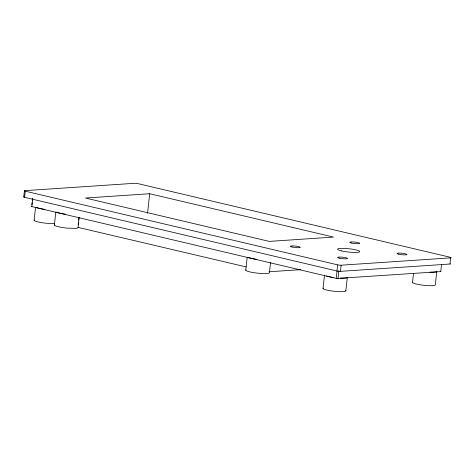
<?xml version="1.0" encoding="UTF-8"?>
<svg xmlns="http://www.w3.org/2000/svg" width="475" height="475" viewBox="0 0 475 475"><rect width="100%" height="100%" fill="white"/><g stroke="black" fill="none" stroke-linecap="round" stroke-linejoin="round"><path stroke-width="0.71" d="M23.75 196.988L24.427 190.843M24.611 197.339L25.294 191.188A2.5 0.368 6.3 0 1 25.021 190.635L134.526 183.303A2.5 0.368 6.3 0 1 138.035 183.641L450.389 257.313A2.5 0.368 6.3 0 1 450.662 257.866L449.979 264.017L340.474 271.35A2.5 0.368 6.3 0 1 336.965 271.011L24.611 197.339A2.5 0.368 6.3 0 1 23.988 196.828M31.855 204.885L32.092 202.736M32.33 200.587L32.567 198.431M440.586 271.415L441.02 271.587L336.674 278.481L31.837 206.601L32.704 198.71M34.123 220.358L35.536 207.545M79.165 217.396L78.06 227.394A11.946 1.763 6.3 0 1 75.252 228.38L67.147 228.125A11.946 1.763 6.3 0 1 54.382 225.114L55.801 212.295M78.167 224.366L78.405 222.223M78.642 220.079L78.88 217.936M147.541 213.317L149.702 193.735L333.521 237.09L269.272 241.395L85.452 198.033L149.702 193.735M270.548 262.538L269.444 272.531A11.946 1.763 6.3 0 1 261.565 273.493L258.531 273.262A11.946 1.763 6.3 0 1 245.765 270.251L247.178 257.438M347.261 277.887L345.848 290.7A11.507 1.698 6.3 0 1 335.332 291.401A11.507 1.698 6.3 0 1 323.036 288.503L324.532 274.978M336.965 271.011L337.648 264.86L25.294 191.188M336.247 278.397L337.042 271.225M338.004 278.57L338.871 270.679M340.474 271.35L341.151 265.198L450.662 257.866M412.502 282.512L413.529 273.232M436.804 271.183L435.314 284.709A11.507 1.698 6.3 0 1 424.798 285.416L421.818 285.065A11.507 1.698 6.3 0 1 412.662 282.085M440.723 271.694L441.512 264.516M54.382 225.114L54.548 224.669M245.765 270.251L245.931 269.806M323.036 288.503L323.196 288.076M31.7 206.322L31.403 206.423L31.837 206.601M269.064 271.771L300.687 269.652M246.139 266.914L78.06 227.394M345.426 290.356L345.848 290.7M341.151 265.198A2.5 0.368 6.3 0 1 337.648 264.86M450.573 263.809A2.5 0.368 6.3 0 1 449.979 264.017M347.183 277.602A11.507 1.698 6.3 0 1 340.444 278.136M333.117 277.43A11.507 1.698 6.3 0 1 331.687 277.204M331.004 277.085A11.507 1.698 6.3 0 1 326.503 276.022M435.723 271.938A11.507 1.698 6.3 0 1 429.905 272.145M44.929 209.386A11.507 1.698 6.3 0 1 36.231 207.338M65.544 214.237A11.946 1.763 6.3 0 1 56.519 212.111M256.928 259.38A11.946 1.763 6.3 0 1 247.902 257.248M54.221 223.505A11.507 1.698 6.3 0 1 49.341 223.482L46.419 223.256A11.507 1.698 6.3 0 1 34.277 219.931M341.418 250.871A11.198 1.657 6.3 0 0 359.593 251.875A11.198 1.657 6.3 0 0 344.945 248.419A11.198 1.657 6.3 0 0 341.418 250.871M292.089 247.018A5.005 0.742 6.3 0 0 300.212 247.469A5.005 0.742 6.3 0 0 293.669 245.919A5.005 0.742 6.3 0 0 292.089 247.018M339.346 258.163A5.005 0.742 6.3 0 0 347.468 258.614A5.005 0.742 6.3 0 0 340.919 257.07A5.005 0.742 6.3 0 0 339.346 258.163M398.745 254.19A5.005 0.742 6.3 0 0 406.867 254.636A5.005 0.742 6.3 0 0 400.324 253.092A5.005 0.742 6.3 0 0 398.745 254.19M351.494 243.04A5.005 0.742 6.3 0 0 359.617 243.491A5.005 0.742 6.3 0 0 353.067 241.947A5.005 0.742 6.3 0 0 351.494 243.04"/></g></svg>
